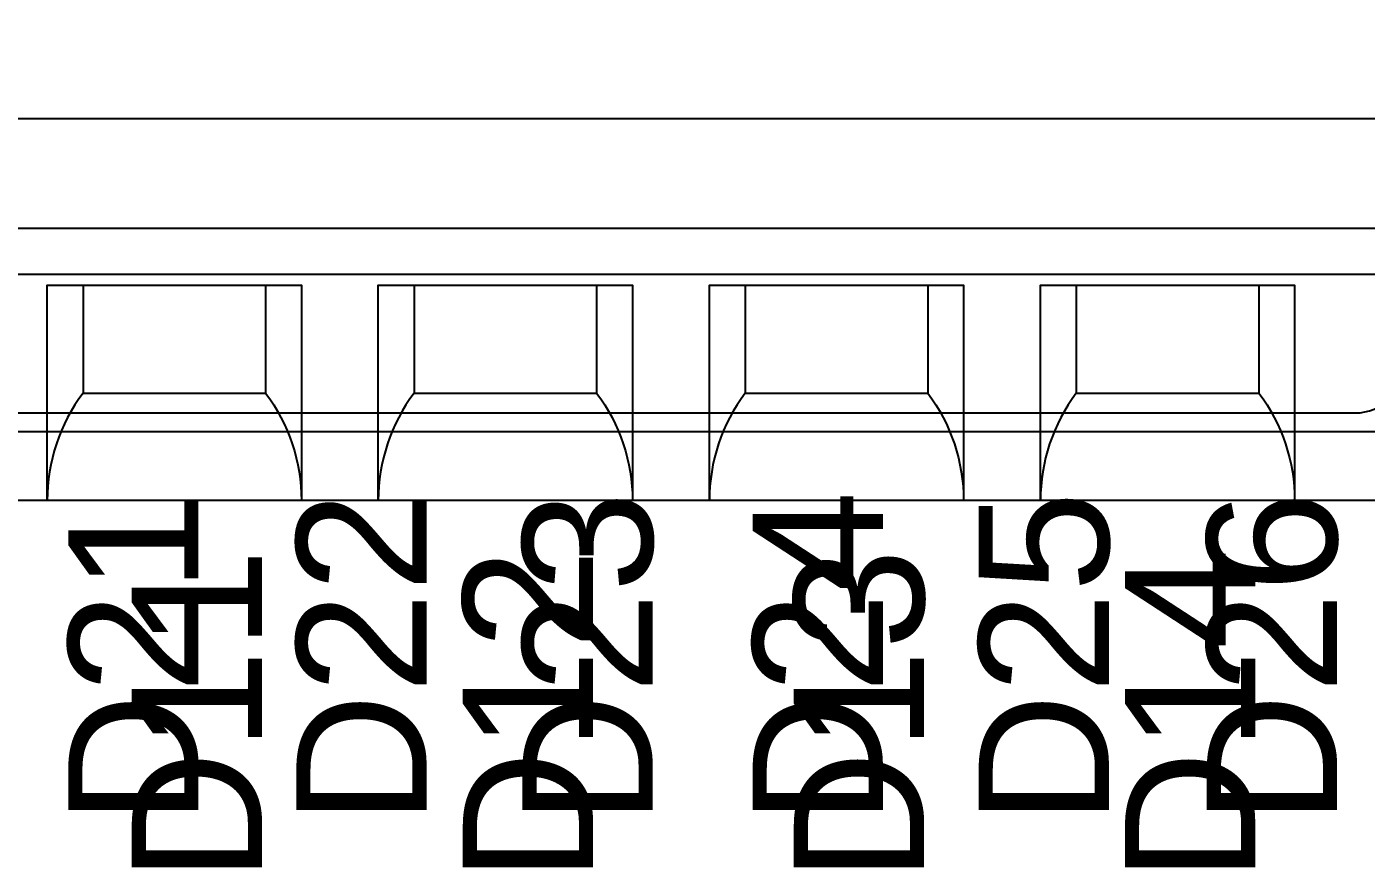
# Model space of a CAD drawing. Extents: x 0.3 to 23.7, y 0.2 to 17.8.
# Drawn here: x 21.213 to 22.022, y 4.187 to 4.695 of the extents above; entities that cross this region are included whole.
import ezdxf

# ---------------------------------------------------------------- set-up
doc = ezdxf.new("R2010")
doc.units = 0
doc.header["$MEASUREMENT"] = 0
for name, color, linetype in [('3_01__0-__EMPTY', 7, 'CONTINUOUS'), ('3_02__B-___3__DI___4__DO__', 7, 'CONTINUOUS'), ('3_03__1-___4__DI___4__DO_E', 7, 'CONTINUOUS'), ('3_04__C-___4__DI___4__DO_F', 7, 'CONTINUOUS'), ('3_05__D-___4__DI___3__DO_E', 7, 'CONTINUOUS'), ('3_06__2A___8__DO__ELECTROM', 7, 'CONTINUOUS'), ('3_07__2B___8__DO__ELECTROM', 7, 'CONTINUOUS'), ('3_08__2C___8__DO_ELECTROME', 7, 'CONTINUOUS'), ('3_09__2D___8__DO_ELECTROME', 7, 'CONTINUOUS'), ('3_10__2G___8__DO_ELECTROME', 7, 'CONTINUOUS'), ('3_11__3-___8__DI', 7, 'CONTINUOUS'), ('3_12__4-___14__DI', 7, 'CONTINUOUS'), ('3_13__5-___8__AI___20_MA_O', 7, 'CONTINUOUS'), ('3_14__6-___4__AI___4__AO__', 7, 'CONTINUOUS'), ('3_15__9-___10__RTD_INPUTS', 7, 'CONTINUOUS')]:
    doc.layers.add(name, color=color, linetype=linetype)
doc.styles.add('ARIAL', font='arial.ttf')

msp = doc.modelspace()

# ---------------------------------------------------------------- linework, layer by layer
at = {"layer": '3_01__0-__EMPTY'}
msp.add_lwpolyline([(19.85554, 4.4619), (20.75076, 4.4619, 0.414214), (20.78065, 4.49178), (20.78065, 4.5069), (21.02065, 4.5069), (21.02065, 4.49178, 0.414214), (21.05054, 4.4619), (22.01576, 4.4619, 0.414214), (22.04565, 4.49178)], format="xyb", dxfattribs=at)
at = {"layer": '3_02__B-___3__DI___4__DO__'}
msp.add_lwpolyline([(20.80237, 5.01766), (22.40237, 5.01766), (22.40237, 4.40895), (20.80237, 4.40895)], close=True, dxfattribs=at)
for points in [[(20.80237, 4.57353), (22.40237, 4.57353)], [(20.80237, 4.54569), (22.40237, 4.54569)], [(21.22559, 4.40895), (21.22559, 4.53902), (21.37914, 4.53902), (21.37914, 4.40895)], [(21.42559, 4.40895), (21.42559, 4.53902), (21.57914, 4.53902), (21.57914, 4.40895)], [(21.62559, 4.40895), (21.62559, 4.53902), (21.77914, 4.53902), (21.77914, 4.40895)], [(21.82559, 4.40895), (21.82559, 4.53902), (21.97914, 4.53902), (21.97914, 4.40895)], [(21.24725, 4.47389), (21.35748, 4.47389)], [(21.44725, 4.47389), (21.55748, 4.47389)], [(21.64725, 4.47389), (21.75748, 4.47389)], [(21.84725, 4.47389), (21.95748, 4.47389)]]:
    msp.add_lwpolyline(points, dxfattribs=at)
for points in [[(21.24725, 4.53902), (21.24725, 4.47389, 0.162853), (21.22559, 4.40895, 1.944453)], [(21.35748, 4.53902), (21.35748, 4.47389, -0.162853), (21.37914, 4.40895, -1.944453)], [(21.44725, 4.53902), (21.44725, 4.47389, 0.162853), (21.42559, 4.40895, 1.944453)], [(21.55748, 4.53902), (21.55748, 4.47389, -0.162853), (21.57914, 4.40895, -1.944453)], [(21.64725, 4.53902), (21.64725, 4.47389, 0.162853), (21.62559, 4.40895, 1.944453)], [(21.75748, 4.53902), (21.75748, 4.47389, -0.162853), (21.77914, 4.40895, -1.944453)], [(21.84725, 4.53902), (21.84725, 4.47389, 0.162853), (21.82559, 4.40895, 1.944453)], [(21.95748, 4.53902), (21.95748, 4.47389, -0.162853), (21.97914, 4.40895, -1.944453)]]:
    msp.add_lwpolyline(points, format="xyb", dxfattribs=at)
at = {"layer": '3_03__1-___4__DI___4__DO_E'}
msp.add_lwpolyline([(20.80237, 5.01766), (22.40237, 5.01766), (22.40237, 4.40895), (20.80237, 4.40895)], close=True, dxfattribs=at)
for points in [[(20.80237, 4.57353), (22.40237, 4.57353)], [(20.80237, 4.54569), (22.40237, 4.54569)], [(21.22559, 4.40895), (21.22559, 4.53902), (21.37914, 4.53902), (21.37914, 4.40895)], [(21.42559, 4.40895), (21.42559, 4.53902), (21.57914, 4.53902), (21.57914, 4.40895)], [(21.62559, 4.40895), (21.62559, 4.53902), (21.77914, 4.53902), (21.77914, 4.40895)], [(21.82559, 4.40895), (21.82559, 4.53902), (21.97914, 4.53902), (21.97914, 4.40895)], [(21.24725, 4.47389), (21.35748, 4.47389)], [(21.44725, 4.47389), (21.55748, 4.47389)], [(21.64725, 4.47389), (21.75748, 4.47389)], [(21.84725, 4.47389), (21.95748, 4.47389)]]:
    msp.add_lwpolyline(points, dxfattribs=at)
for points in [[(21.24725, 4.53902), (21.24725, 4.47389, 0.162853), (21.22559, 4.40895, 1.944453)], [(21.35748, 4.53902), (21.35748, 4.47389, -0.162853), (21.37914, 4.40895, -1.944453)], [(21.44725, 4.53902), (21.44725, 4.47389, 0.162853), (21.42559, 4.40895, 1.944453)], [(21.55748, 4.53902), (21.55748, 4.47389, -0.162853), (21.57914, 4.40895, -1.944453)], [(21.64725, 4.53902), (21.64725, 4.47389, 0.162853), (21.62559, 4.40895, 1.944453)], [(21.75748, 4.53902), (21.75748, 4.47389, -0.162853), (21.77914, 4.40895, -1.944453)], [(21.84725, 4.53902), (21.84725, 4.47389, 0.162853), (21.82559, 4.40895, 1.944453)], [(21.95748, 4.53902), (21.95748, 4.47389, -0.162853), (21.97914, 4.40895, -1.944453)]]:
    msp.add_lwpolyline(points, format="xyb", dxfattribs=at)
at = {"layer": '3_04__C-___4__DI___4__DO_F'}
msp.add_lwpolyline([(20.80237, 5.01766), (22.40237, 5.01766), (22.40237, 4.40895), (20.80237, 4.40895)], close=True, dxfattribs=at)
for points in [[(20.80237, 4.57353), (22.40237, 4.57353)], [(20.80237, 4.54569), (22.40237, 4.54569)], [(21.22559, 4.40895), (21.22559, 4.53902), (21.37914, 4.53902), (21.37914, 4.40895)], [(21.42559, 4.40895), (21.42559, 4.53902), (21.57914, 4.53902), (21.57914, 4.40895)], [(21.62559, 4.40895), (21.62559, 4.53902), (21.77914, 4.53902), (21.77914, 4.40895)], [(21.82559, 4.40895), (21.82559, 4.53902), (21.97914, 4.53902), (21.97914, 4.40895)], [(21.24725, 4.47389), (21.35748, 4.47389)], [(21.44725, 4.47389), (21.55748, 4.47389)], [(21.64725, 4.47389), (21.75748, 4.47389)], [(21.84725, 4.47389), (21.95748, 4.47389)]]:
    msp.add_lwpolyline(points, dxfattribs=at)
for points in [[(21.24725, 4.53902), (21.24725, 4.47389, 0.162853), (21.22559, 4.40895, 1.944453)], [(21.35748, 4.53902), (21.35748, 4.47389, -0.162853), (21.37914, 4.40895, -1.944453)], [(21.44725, 4.53902), (21.44725, 4.47389, 0.162853), (21.42559, 4.40895, 1.944453)], [(21.55748, 4.53902), (21.55748, 4.47389, -0.162853), (21.57914, 4.40895, -1.944453)], [(21.64725, 4.53902), (21.64725, 4.47389, 0.162853), (21.62559, 4.40895, 1.944453)], [(21.75748, 4.53902), (21.75748, 4.47389, -0.162853), (21.77914, 4.40895, -1.944453)], [(21.84725, 4.53902), (21.84725, 4.47389, 0.162853), (21.82559, 4.40895, 1.944453)], [(21.95748, 4.53902), (21.95748, 4.47389, -0.162853), (21.97914, 4.40895, -1.944453)]]:
    msp.add_lwpolyline(points, format="xyb", dxfattribs=at)
at = {"layer": '3_05__D-___4__DI___3__DO_E'}
msp.add_lwpolyline([(20.80237, 5.01766), (22.40237, 5.01766), (22.40237, 4.40895), (20.80237, 4.40895)], close=True, dxfattribs=at)
for points in [[(20.80237, 4.57353), (22.40237, 4.57353)], [(20.80237, 4.54569), (22.40237, 4.54569)], [(21.22559, 4.40895), (21.22559, 4.53902), (21.37914, 4.53902), (21.37914, 4.40895)], [(21.42559, 4.40895), (21.42559, 4.53902), (21.57914, 4.53902), (21.57914, 4.40895)], [(21.62559, 4.40895), (21.62559, 4.53902), (21.77914, 4.53902), (21.77914, 4.40895)], [(21.82559, 4.40895), (21.82559, 4.53902), (21.97914, 4.53902), (21.97914, 4.40895)], [(21.24725, 4.47389), (21.35748, 4.47389)], [(21.44725, 4.47389), (21.55748, 4.47389)], [(21.64725, 4.47389), (21.75748, 4.47389)], [(21.84725, 4.47389), (21.95748, 4.47389)]]:
    msp.add_lwpolyline(points, dxfattribs=at)
for points in [[(21.24725, 4.53902), (21.24725, 4.47389, 0.162853), (21.22559, 4.40895, 1.944453)], [(21.35748, 4.53902), (21.35748, 4.47389, -0.162853), (21.37914, 4.40895, -1.944453)], [(21.44725, 4.53902), (21.44725, 4.47389, 0.162853), (21.42559, 4.40895, 1.944453)], [(21.55748, 4.53902), (21.55748, 4.47389, -0.162853), (21.57914, 4.40895, -1.944453)], [(21.64725, 4.53902), (21.64725, 4.47389, 0.162853), (21.62559, 4.40895, 1.944453)], [(21.75748, 4.53902), (21.75748, 4.47389, -0.162853), (21.77914, 4.40895, -1.944453)], [(21.84725, 4.53902), (21.84725, 4.47389, 0.162853), (21.82559, 4.40895, 1.944453)], [(21.95748, 4.53902), (21.95748, 4.47389, -0.162853), (21.97914, 4.40895, -1.944453)]]:
    msp.add_lwpolyline(points, format="xyb", dxfattribs=at)
at = {"layer": '3_06__2A___8__DO__ELECTROM'}
msp.add_lwpolyline([(20.80237, 5.01766), (22.40237, 5.01766), (22.40237, 4.40895), (20.80237, 4.40895)], close=True, dxfattribs=at)
for points in [[(20.80237, 4.57353), (22.40237, 4.57353)], [(20.80237, 4.54569), (22.40237, 4.54569)], [(21.22559, 4.40895), (21.22559, 4.53902), (21.37914, 4.53902), (21.37914, 4.40895)], [(21.42559, 4.40895), (21.42559, 4.53902), (21.57914, 4.53902), (21.57914, 4.40895)], [(21.62559, 4.40895), (21.62559, 4.53902), (21.77914, 4.53902), (21.77914, 4.40895)], [(21.82559, 4.40895), (21.82559, 4.53902), (21.97914, 4.53902), (21.97914, 4.40895)], [(21.24725, 4.47389), (21.35748, 4.47389)], [(21.44725, 4.47389), (21.55748, 4.47389)], [(21.64725, 4.47389), (21.75748, 4.47389)], [(21.84725, 4.47389), (21.95748, 4.47389)]]:
    msp.add_lwpolyline(points, dxfattribs=at)
for points in [[(21.24725, 4.53902), (21.24725, 4.47389, 0.162853), (21.22559, 4.40895, 1.944453)], [(21.35748, 4.53902), (21.35748, 4.47389, -0.162853), (21.37914, 4.40895, -1.944453)], [(21.44725, 4.53902), (21.44725, 4.47389, 0.162853), (21.42559, 4.40895, 1.944453)], [(21.55748, 4.53902), (21.55748, 4.47389, -0.162853), (21.57914, 4.40895, -1.944453)], [(21.64725, 4.53902), (21.64725, 4.47389, 0.162853), (21.62559, 4.40895, 1.944453)], [(21.75748, 4.53902), (21.75748, 4.47389, -0.162853), (21.77914, 4.40895, -1.944453)], [(21.84725, 4.53902), (21.84725, 4.47389, 0.162853), (21.82559, 4.40895, 1.944453)], [(21.95748, 4.53902), (21.95748, 4.47389, -0.162853), (21.97914, 4.40895, -1.944453)]]:
    msp.add_lwpolyline(points, format="xyb", dxfattribs=at)
at = {"layer": '3_07__2B___8__DO__ELECTROM'}
msp.add_lwpolyline([(20.80237, 5.01766), (22.40237, 5.01766), (22.40237, 4.40895), (20.80237, 4.40895)], close=True, dxfattribs=at)
for points in [[(20.80237, 4.57353), (22.40237, 4.57353)], [(20.80237, 4.54569), (22.40237, 4.54569)], [(21.22559, 4.40895), (21.22559, 4.53902), (21.37914, 4.53902), (21.37914, 4.40895)], [(21.42559, 4.40895), (21.42559, 4.53902), (21.57914, 4.53902), (21.57914, 4.40895)], [(21.62559, 4.40895), (21.62559, 4.53902), (21.77914, 4.53902), (21.77914, 4.40895)], [(21.82559, 4.40895), (21.82559, 4.53902), (21.97914, 4.53902), (21.97914, 4.40895)], [(21.24725, 4.47389), (21.35748, 4.47389)], [(21.44725, 4.47389), (21.55748, 4.47389)], [(21.64725, 4.47389), (21.75748, 4.47389)], [(21.84725, 4.47389), (21.95748, 4.47389)]]:
    msp.add_lwpolyline(points, dxfattribs=at)
for points in [[(21.24725, 4.53902), (21.24725, 4.47389, 0.162853), (21.22559, 4.40895, 1.944453)], [(21.35748, 4.53902), (21.35748, 4.47389, -0.162853), (21.37914, 4.40895, -1.944453)], [(21.44725, 4.53902), (21.44725, 4.47389, 0.162853), (21.42559, 4.40895, 1.944453)], [(21.55748, 4.53902), (21.55748, 4.47389, -0.162853), (21.57914, 4.40895, -1.944453)], [(21.64725, 4.53902), (21.64725, 4.47389, 0.162853), (21.62559, 4.40895, 1.944453)], [(21.75748, 4.53902), (21.75748, 4.47389, -0.162853), (21.77914, 4.40895, -1.944453)], [(21.84725, 4.53902), (21.84725, 4.47389, 0.162853), (21.82559, 4.40895, 1.944453)], [(21.95748, 4.53902), (21.95748, 4.47389, -0.162853), (21.97914, 4.40895, -1.944453)]]:
    msp.add_lwpolyline(points, format="xyb", dxfattribs=at)
at = {"layer": '3_08__2C___8__DO_ELECTROME'}
msp.add_lwpolyline([(20.80237, 5.01766), (22.40237, 5.01766), (22.40237, 4.40895), (20.80237, 4.40895)], close=True, dxfattribs=at)
for points in [[(20.80237, 4.57353), (22.40237, 4.57353)], [(20.80237, 4.54569), (22.40237, 4.54569)], [(21.22559, 4.40895), (21.22559, 4.53902), (21.37914, 4.53902), (21.37914, 4.40895)], [(21.42559, 4.40895), (21.42559, 4.53902), (21.57914, 4.53902), (21.57914, 4.40895)], [(21.62559, 4.40895), (21.62559, 4.53902), (21.77914, 4.53902), (21.77914, 4.40895)], [(21.82559, 4.40895), (21.82559, 4.53902), (21.97914, 4.53902), (21.97914, 4.40895)], [(21.24725, 4.47389), (21.35748, 4.47389)], [(21.44725, 4.47389), (21.55748, 4.47389)], [(21.64725, 4.47389), (21.75748, 4.47389)], [(21.84725, 4.47389), (21.95748, 4.47389)]]:
    msp.add_lwpolyline(points, dxfattribs=at)
for points in [[(21.24725, 4.53902), (21.24725, 4.47389, 0.162853), (21.22559, 4.40895, 1.944453)], [(21.35748, 4.53902), (21.35748, 4.47389, -0.162853), (21.37914, 4.40895, -1.944453)], [(21.44725, 4.53902), (21.44725, 4.47389, 0.162853), (21.42559, 4.40895, 1.944453)], [(21.55748, 4.53902), (21.55748, 4.47389, -0.162853), (21.57914, 4.40895, -1.944453)], [(21.64725, 4.53902), (21.64725, 4.47389, 0.162853), (21.62559, 4.40895, 1.944453)], [(21.75748, 4.53902), (21.75748, 4.47389, -0.162853), (21.77914, 4.40895, -1.944453)], [(21.84725, 4.53902), (21.84725, 4.47389, 0.162853), (21.82559, 4.40895, 1.944453)], [(21.95748, 4.53902), (21.95748, 4.47389, -0.162853), (21.97914, 4.40895, -1.944453)]]:
    msp.add_lwpolyline(points, format="xyb", dxfattribs=at)
at = {"layer": '3_09__2D___8__DO_ELECTROME'}
msp.add_lwpolyline([(20.80237, 5.01766), (22.40237, 5.01766), (22.40237, 4.40895), (20.80237, 4.40895)], close=True, dxfattribs=at)
for points in [[(20.80237, 4.57353), (22.40237, 4.57353)], [(20.80237, 4.54569), (22.40237, 4.54569)], [(21.22559, 4.40895), (21.22559, 4.53902), (21.37914, 4.53902), (21.37914, 4.40895)], [(21.42559, 4.40895), (21.42559, 4.53902), (21.57914, 4.53902), (21.57914, 4.40895)], [(21.62559, 4.40895), (21.62559, 4.53902), (21.77914, 4.53902), (21.77914, 4.40895)], [(21.82559, 4.40895), (21.82559, 4.53902), (21.97914, 4.53902), (21.97914, 4.40895)], [(21.24725, 4.47389), (21.35748, 4.47389)], [(21.44725, 4.47389), (21.55748, 4.47389)], [(21.64725, 4.47389), (21.75748, 4.47389)], [(21.84725, 4.47389), (21.95748, 4.47389)]]:
    msp.add_lwpolyline(points, dxfattribs=at)
for points in [[(21.24725, 4.53902), (21.24725, 4.47389, 0.162853), (21.22559, 4.40895, 1.944453)], [(21.35748, 4.53902), (21.35748, 4.47389, -0.162853), (21.37914, 4.40895, -1.944453)], [(21.44725, 4.53902), (21.44725, 4.47389, 0.162853), (21.42559, 4.40895, 1.944453)], [(21.55748, 4.53902), (21.55748, 4.47389, -0.162853), (21.57914, 4.40895, -1.944453)], [(21.64725, 4.53902), (21.64725, 4.47389, 0.162853), (21.62559, 4.40895, 1.944453)], [(21.75748, 4.53902), (21.75748, 4.47389, -0.162853), (21.77914, 4.40895, -1.944453)], [(21.84725, 4.53902), (21.84725, 4.47389, 0.162853), (21.82559, 4.40895, 1.944453)], [(21.95748, 4.53902), (21.95748, 4.47389, -0.162853), (21.97914, 4.40895, -1.944453)]]:
    msp.add_lwpolyline(points, format="xyb", dxfattribs=at)
at = {"layer": '3_10__2G___8__DO_ELECTROME'}
msp.add_lwpolyline([(20.80237, 5.01766), (22.40237, 5.01766), (22.40237, 4.40895), (20.80237, 4.40895)], close=True, dxfattribs=at)
for points in [[(20.80237, 4.57353), (22.40237, 4.57353)], [(20.80237, 4.54569), (22.40237, 4.54569)], [(21.22559, 4.40895), (21.22559, 4.53902), (21.37914, 4.53902), (21.37914, 4.40895)], [(21.42559, 4.40895), (21.42559, 4.53902), (21.57914, 4.53902), (21.57914, 4.40895)], [(21.62559, 4.40895), (21.62559, 4.53902), (21.77914, 4.53902), (21.77914, 4.40895)], [(21.82559, 4.40895), (21.82559, 4.53902), (21.97914, 4.53902), (21.97914, 4.40895)], [(21.24725, 4.47389), (21.35748, 4.47389)], [(21.44725, 4.47389), (21.55748, 4.47389)], [(21.64725, 4.47389), (21.75748, 4.47389)], [(21.84725, 4.47389), (21.95748, 4.47389)]]:
    msp.add_lwpolyline(points, dxfattribs=at)
for points in [[(21.24725, 4.53902), (21.24725, 4.47389, 0.162853), (21.22559, 4.40895, 1.944453)], [(21.35748, 4.53902), (21.35748, 4.47389, -0.162853), (21.37914, 4.40895, -1.944453)], [(21.44725, 4.53902), (21.44725, 4.47389, 0.162853), (21.42559, 4.40895, 1.944453)], [(21.55748, 4.53902), (21.55748, 4.47389, -0.162853), (21.57914, 4.40895, -1.944453)], [(21.64725, 4.53902), (21.64725, 4.47389, 0.162853), (21.62559, 4.40895, 1.944453)], [(21.75748, 4.53902), (21.75748, 4.47389, -0.162853), (21.77914, 4.40895, -1.944453)], [(21.84725, 4.53902), (21.84725, 4.47389, 0.162853), (21.82559, 4.40895, 1.944453)], [(21.95748, 4.53902), (21.95748, 4.47389, -0.162853), (21.97914, 4.40895, -1.944453)]]:
    msp.add_lwpolyline(points, format="xyb", dxfattribs=at)
at = {"layer": '3_11__3-___8__DI'}
msp.add_lwpolyline([(20.80237, 5.01766), (22.40237, 5.01766), (22.40237, 4.40895), (20.80237, 4.40895)], close=True, dxfattribs=at)
for points in [[(20.80237, 4.57353), (22.40237, 4.57353)], [(20.80237, 4.54569), (22.40237, 4.54569)], [(21.22559, 4.40895), (21.22559, 4.53902), (21.37914, 4.53902), (21.37914, 4.40895)], [(21.42559, 4.40895), (21.42559, 4.53902), (21.57914, 4.53902), (21.57914, 4.40895)], [(21.62559, 4.40895), (21.62559, 4.53902), (21.77914, 4.53902), (21.77914, 4.40895)], [(21.82559, 4.40895), (21.82559, 4.53902), (21.97914, 4.53902), (21.97914, 4.40895)], [(21.24725, 4.47389), (21.35748, 4.47389)], [(21.44725, 4.47389), (21.55748, 4.47389)], [(21.64725, 4.47389), (21.75748, 4.47389)], [(21.84725, 4.47389), (21.95748, 4.47389)]]:
    msp.add_lwpolyline(points, dxfattribs=at)
for points in [[(21.24725, 4.53902), (21.24725, 4.47389, 0.162853), (21.22559, 4.40895, 1.944453)], [(21.35748, 4.53902), (21.35748, 4.47389, -0.162853), (21.37914, 4.40895, -1.944453)], [(21.44725, 4.53902), (21.44725, 4.47389, 0.162853), (21.42559, 4.40895, 1.944453)], [(21.55748, 4.53902), (21.55748, 4.47389, -0.162853), (21.57914, 4.40895, -1.944453)], [(21.64725, 4.53902), (21.64725, 4.47389, 0.162853), (21.62559, 4.40895, 1.944453)], [(21.75748, 4.53902), (21.75748, 4.47389, -0.162853), (21.77914, 4.40895, -1.944453)], [(21.84725, 4.53902), (21.84725, 4.47389, 0.162853), (21.82559, 4.40895, 1.944453)], [(21.95748, 4.53902), (21.95748, 4.47389, -0.162853), (21.97914, 4.40895, -1.944453)]]:
    msp.add_lwpolyline(points, format="xyb", dxfattribs=at)
at = {"layer": '3_12__4-___14__DI'}
msp.add_lwpolyline([(20.80237, 5.01766), (22.40237, 5.01766), (22.40237, 4.40895), (20.80237, 4.40895)], close=True, dxfattribs=at)
for points in [[(20.80237, 4.57353), (22.40237, 4.57353)], [(20.80237, 4.54569), (22.40237, 4.54569)], [(21.22559, 4.40895), (21.22559, 4.53902), (21.37914, 4.53902), (21.37914, 4.40895)], [(21.42559, 4.40895), (21.42559, 4.53902), (21.57914, 4.53902), (21.57914, 4.40895)], [(21.62559, 4.40895), (21.62559, 4.53902), (21.77914, 4.53902), (21.77914, 4.40895)], [(21.82559, 4.40895), (21.82559, 4.53902), (21.97914, 4.53902), (21.97914, 4.40895)], [(21.24725, 4.47389), (21.35748, 4.47389)], [(21.44725, 4.47389), (21.55748, 4.47389)], [(21.64725, 4.47389), (21.75748, 4.47389)], [(21.84725, 4.47389), (21.95748, 4.47389)]]:
    msp.add_lwpolyline(points, dxfattribs=at)
for points in [[(21.24725, 4.53902), (21.24725, 4.47389, 0.162853), (21.22559, 4.40895, 1.944453)], [(21.35748, 4.53902), (21.35748, 4.47389, -0.162853), (21.37914, 4.40895, -1.944453)], [(21.44725, 4.53902), (21.44725, 4.47389, 0.162853), (21.42559, 4.40895, 1.944453)], [(21.55748, 4.53902), (21.55748, 4.47389, -0.162853), (21.57914, 4.40895, -1.944453)], [(21.64725, 4.53902), (21.64725, 4.47389, 0.162853), (21.62559, 4.40895, 1.944453)], [(21.75748, 4.53902), (21.75748, 4.47389, -0.162853), (21.77914, 4.40895, -1.944453)], [(21.84725, 4.53902), (21.84725, 4.47389, 0.162853), (21.82559, 4.40895, 1.944453)], [(21.95748, 4.53902), (21.95748, 4.47389, -0.162853), (21.97914, 4.40895, -1.944453)]]:
    msp.add_lwpolyline(points, format="xyb", dxfattribs=at)
at = {"layer": '3_13__5-___8__AI___20_MA_O'}
msp.add_lwpolyline([(20.80237, 5.01766), (22.40237, 5.01766), (22.40237, 4.40895), (20.80237, 4.40895)], close=True, dxfattribs=at)
for points in [[(20.80237, 4.57353), (22.40237, 4.57353)], [(20.80237, 4.54569), (22.40237, 4.54569)], [(21.22559, 4.40895), (21.22559, 4.53902), (21.37914, 4.53902), (21.37914, 4.40895)], [(21.42559, 4.40895), (21.42559, 4.53902), (21.57914, 4.53902), (21.57914, 4.40895)], [(21.62559, 4.40895), (21.62559, 4.53902), (21.77914, 4.53902), (21.77914, 4.40895)], [(21.82559, 4.40895), (21.82559, 4.53902), (21.97914, 4.53902), (21.97914, 4.40895)], [(21.24725, 4.47389), (21.35748, 4.47389)], [(21.44725, 4.47389), (21.55748, 4.47389)], [(21.64725, 4.47389), (21.75748, 4.47389)], [(21.84725, 4.47389), (21.95748, 4.47389)]]:
    msp.add_lwpolyline(points, dxfattribs=at)
for points in [[(21.24725, 4.53902), (21.24725, 4.47389, 0.162853), (21.22559, 4.40895, 1.944453)], [(21.35748, 4.53902), (21.35748, 4.47389, -0.162853), (21.37914, 4.40895, -1.944453)], [(21.44725, 4.53902), (21.44725, 4.47389, 0.162853), (21.42559, 4.40895, 1.944453)], [(21.55748, 4.53902), (21.55748, 4.47389, -0.162853), (21.57914, 4.40895, -1.944453)], [(21.64725, 4.53902), (21.64725, 4.47389, 0.162853), (21.62559, 4.40895, 1.944453)], [(21.75748, 4.53902), (21.75748, 4.47389, -0.162853), (21.77914, 4.40895, -1.944453)], [(21.84725, 4.53902), (21.84725, 4.47389, 0.162853), (21.82559, 4.40895, 1.944453)], [(21.95748, 4.53902), (21.95748, 4.47389, -0.162853), (21.97914, 4.40895, -1.944453)]]:
    msp.add_lwpolyline(points, format="xyb", dxfattribs=at)
at = {"layer": '3_14__6-___4__AI___4__AO__'}
msp.add_lwpolyline([(20.80237, 5.01766), (22.40237, 5.01766), (22.40237, 4.40895), (20.80237, 4.40895)], close=True, dxfattribs=at)
for points in [[(20.80237, 4.57353), (22.40237, 4.57353)], [(20.80237, 4.54569), (22.40237, 4.54569)], [(21.22559, 4.40895), (21.22559, 4.53902), (21.37914, 4.53902), (21.37914, 4.40895)], [(21.42559, 4.40895), (21.42559, 4.53902), (21.57914, 4.53902), (21.57914, 4.40895)], [(21.62559, 4.40895), (21.62559, 4.53902), (21.77914, 4.53902), (21.77914, 4.40895)], [(21.82559, 4.40895), (21.82559, 4.53902), (21.97914, 4.53902), (21.97914, 4.40895)], [(21.24725, 4.47389), (21.35748, 4.47389)], [(21.44725, 4.47389), (21.55748, 4.47389)], [(21.64725, 4.47389), (21.75748, 4.47389)], [(21.84725, 4.47389), (21.95748, 4.47389)]]:
    msp.add_lwpolyline(points, dxfattribs=at)
for points in [[(21.24725, 4.53902), (21.24725, 4.47389, 0.162853), (21.22559, 4.40895, 1.944453)], [(21.35748, 4.53902), (21.35748, 4.47389, -0.162853), (21.37914, 4.40895, -1.944453)], [(21.44725, 4.53902), (21.44725, 4.47389, 0.162853), (21.42559, 4.40895, 1.944453)], [(21.55748, 4.53902), (21.55748, 4.47389, -0.162853), (21.57914, 4.40895, -1.944453)], [(21.64725, 4.53902), (21.64725, 4.47389, 0.162853), (21.62559, 4.40895, 1.944453)], [(21.75748, 4.53902), (21.75748, 4.47389, -0.162853), (21.77914, 4.40895, -1.944453)], [(21.84725, 4.53902), (21.84725, 4.47389, 0.162853), (21.82559, 4.40895, 1.944453)], [(21.95748, 4.53902), (21.95748, 4.47389, -0.162853), (21.97914, 4.40895, -1.944453)]]:
    msp.add_lwpolyline(points, format="xyb", dxfattribs=at)
at = {"layer": '3_15__9-___10__RTD_INPUTS'}
msp.add_lwpolyline([(20.50728, 4.45071), (22.5939, 4.45071), (22.5939, 4.90346), (20.50728, 4.90346)], close=True, dxfattribs=at)
msp.add_lwpolyline([(20.50728, 4.63969), (22.5939, 4.63969)], dxfattribs=at)

# ---------------------------------------------------------------- texts
at = {"layer": '3_01__0-__EMPTY', "style": 'ARIAL'}
for s, p in [('D11', (21.35532, 4.17841)), ('D12', (21.5553, 4.17841)), ('D13', (21.75525, 4.17841)), ('D14', (21.95531, 4.17841))]:
    msp.add_text(s, height=0.078667, rotation=90, dxfattribs=at).set_placement(p)
at = {"layer": '3_02__B-___3__DI___4__DO__', "style": 'ARIAL'}
for s, p in [('D11', (21.35532, 4.17841)), ('D12', (21.5553, 4.17841)), ('D13', (21.75525, 4.17841)), ('D14', (21.95531, 4.17841))]:
    msp.add_text(s, height=0.078667, rotation=90, dxfattribs=at).set_placement(p)
at = {"layer": '3_03__1-___4__DI___4__DO_E', "style": 'ARIAL'}
for s, p in [('D11', (21.35532, 4.17841)), ('D12', (21.5553, 4.17841)), ('D13', (21.75525, 4.17841)), ('D14', (21.95531, 4.17841))]:
    msp.add_text(s, height=0.078667, rotation=90, dxfattribs=at).set_placement(p)
at = {"layer": '3_04__C-___4__DI___4__DO_F', "style": 'ARIAL'}
for s, p in [('D11', (21.35532, 4.17841)), ('D12', (21.5553, 4.17841)), ('D13', (21.75525, 4.17841)), ('D14', (21.95531, 4.17841))]:
    msp.add_text(s, height=0.078667, rotation=90, dxfattribs=at).set_placement(p)
at = {"layer": '3_05__D-___4__DI___3__DO_E', "style": 'ARIAL'}
for s, p in [('D11', (21.35532, 4.17841)), ('D12', (21.5553, 4.17841)), ('D13', (21.75525, 4.17841)), ('D14', (21.95531, 4.17841))]:
    msp.add_text(s, height=0.078667, rotation=90, dxfattribs=at).set_placement(p)
at = {"layer": '3_06__2A___8__DO__ELECTROM', "style": 'ARIAL'}
for s, p in [('D11', (21.35532, 4.17841)), ('D12', (21.5553, 4.17841)), ('D13', (21.75525, 4.17841)), ('D14', (21.95531, 4.17841))]:
    msp.add_text(s, height=0.078667, rotation=90, dxfattribs=at).set_placement(p)
at = {"layer": '3_07__2B___8__DO__ELECTROM', "style": 'ARIAL'}
for s, p in [('D11', (21.35532, 4.17841)), ('D12', (21.5553, 4.17841)), ('D13', (21.75525, 4.17841)), ('D14', (21.95531, 4.17841))]:
    msp.add_text(s, height=0.078667, rotation=90, dxfattribs=at).set_placement(p)
at = {"layer": '3_08__2C___8__DO_ELECTROME', "style": 'ARIAL'}
for s, p in [('D11', (21.35532, 4.17841)), ('D12', (21.5553, 4.17841)), ('D13', (21.75525, 4.17841)), ('D14', (21.95531, 4.17841))]:
    msp.add_text(s, height=0.078667, rotation=90, dxfattribs=at).set_placement(p)
at = {"layer": '3_09__2D___8__DO_ELECTROME', "style": 'ARIAL'}
for s, p in [('D11', (21.35532, 4.17841)), ('D12', (21.5553, 4.17841)), ('D13', (21.75525, 4.17841)), ('D14', (21.95531, 4.17841))]:
    msp.add_text(s, height=0.078667, rotation=90, dxfattribs=at).set_placement(p)
at = {"layer": '3_10__2G___8__DO_ELECTROME', "style": 'ARIAL'}
for s, p in [('D11', (21.35532, 4.17841)), ('D12', (21.5553, 4.17841)), ('D13', (21.75525, 4.17841)), ('D14', (21.95531, 4.17841))]:
    msp.add_text(s, height=0.078667, rotation=90, dxfattribs=at).set_placement(p)
at = {"layer": '3_11__3-___8__DI', "style": 'ARIAL'}
for s, p in [('D11', (21.35532, 4.17841)), ('D12', (21.5553, 4.17841)), ('D13', (21.75525, 4.17841)), ('D14', (21.95531, 4.17841))]:
    msp.add_text(s, height=0.078667, rotation=90, dxfattribs=at).set_placement(p)
at = {"layer": '3_12__4-___14__DI', "style": 'ARIAL'}
for s, p in [('D11', (21.35532, 4.17841)), ('D12', (21.5553, 4.17841)), ('D13', (21.75525, 4.17841)), ('D14', (21.95531, 4.17841))]:
    msp.add_text(s, height=0.078667, rotation=90, dxfattribs=at).set_placement(p)
at = {"layer": '3_13__5-___8__AI___20_MA_O', "style": 'ARIAL'}
for s, p in [('D11', (21.35532, 4.17841)), ('D12', (21.5553, 4.17841)), ('D13', (21.75525, 4.17841)), ('D14', (21.95531, 4.17841))]:
    msp.add_text(s, height=0.078667, rotation=90, dxfattribs=at).set_placement(p)
at = {"layer": '3_14__6-___4__AI___4__AO__', "style": 'ARIAL'}
for s, p in [('D11', (21.35532, 4.17841)), ('D12', (21.5553, 4.17841)), ('D13', (21.75525, 4.17841)), ('D14', (21.95531, 4.17841))]:
    msp.add_text(s, height=0.078667, rotation=90, dxfattribs=at).set_placement(p)
at = {"layer": '3_15__9-___10__RTD_INPUTS', "style": 'ARIAL'}
for s, p in [('D23', (21.59132, 4.21306)), ('D24', (21.73039, 4.21306)), ('D25', (21.86693, 4.21306)), ('D26', (22.00473, 4.21306)), ('D21', (21.31697, 4.21306)), ('D22', (21.45475, 4.21306))]:
    msp.add_text(s, height=0.078667, rotation=90, dxfattribs=at).set_placement(p)

doc.saveas('drawing.dxf')
